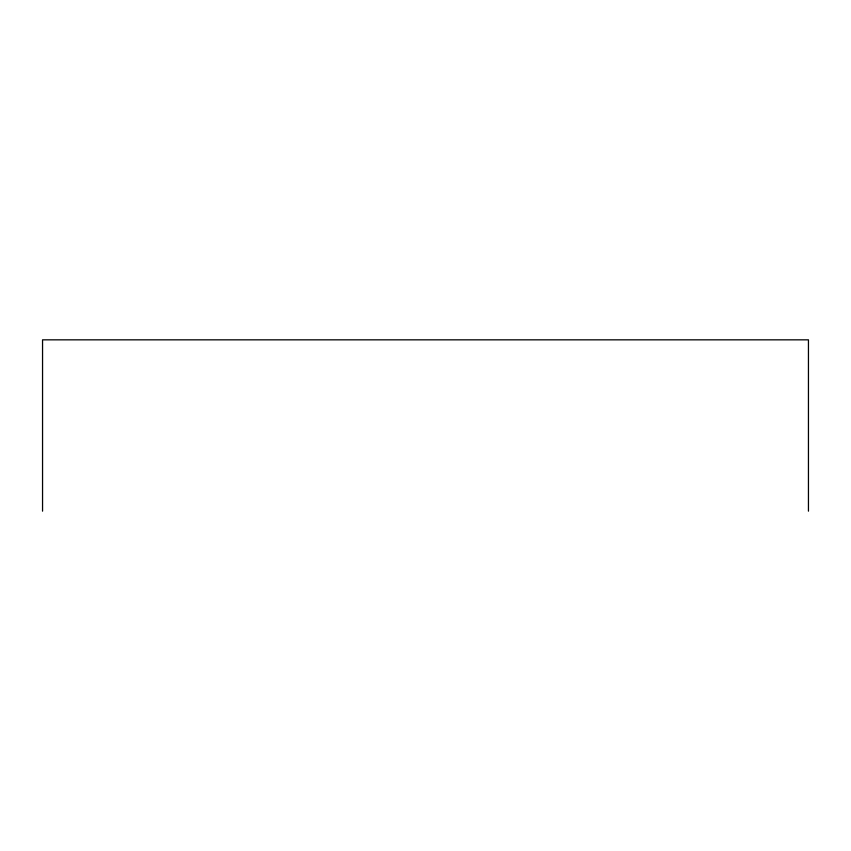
<?xml version="1.0" encoding="UTF-8"?>
<svg xmlns="http://www.w3.org/2000/svg" width="851" height="851" viewBox="0 0 851 851"><rect width="100%" height="100%" fill="white"/><g stroke="black" fill="none" stroke-linecap="round" stroke-linejoin="round"><path stroke-width="1.28" d="M808.45 511.164L808.45 339.836L42.55 339.836L42.55 511.164"/></g></svg>
